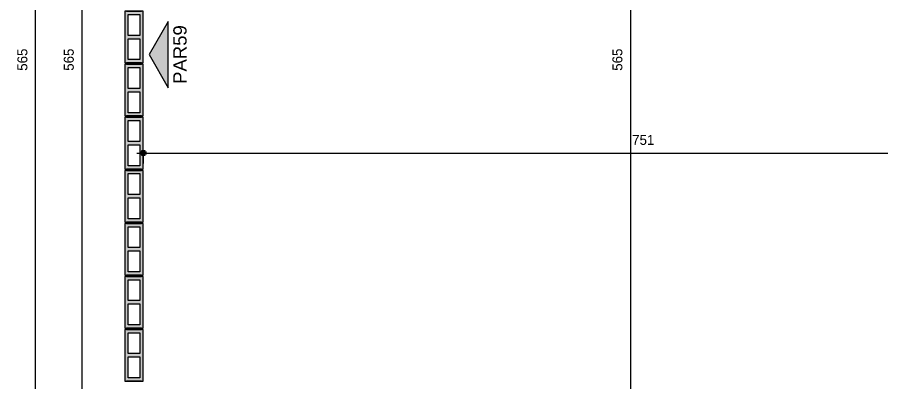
# Model space of a CAD drawing. Header units: centimetres. Extents: x 170 to 14001, y -2277 to 8860.
# Drawn here: x 10980 to 11630, y -90 to 185 of the extents above; entities that cross this region are included whole.
import ezdxf

# ---------------------------------------------------------------- set-up
doc = ezdxf.new("R2010")
doc.units = ezdxf.units.CM
for name, color, linetype, lineweight, true_color in [('A-ANNO-DIMS-1', 1, 'Continuous', 9, 0xff0000), ('G-ANNO-SYMB-1', 251, 'Continuous', 9, 0x646464), ('S-BEAM-3', 9, 'Continuous', 9, 0xc0c0c0)]:
    doc.layers.add(name, color=color, linetype=linetype, lineweight=lineweight, true_color=true_color)
for name, color, linetype, lineweight in [('A-ANNO-DIMS-50', 7, 'Continuous', 9), ('A-DETL-GENF', 7, 'Continuous', 9), ('G-ANNO-SYMB', 7, 'Continuous', 9), ('S-BEAM', 7, 'Continuous', 9), ('S-BEAM-2', 7, 'Continuous', 13)]:
    doc.layers.add(name, color=color, linetype=linetype, lineweight=lineweight)
doc.styles.add('Arial', font='arial.ttf', dxfattribs={"height": 10})
doc.styles.add('Bahnschrift_12', font='', dxfattribs={"height": 7.5})
doc.styles.get('Bahnschrift_12').set_extended_font_data('Bahnschrift')
doc.dimstyles.new('Linear_-_2_mm_Arial', dxfattribs={"dimscale": 30.48, "dimtxt": 8.33133, "dimasz": 0.393701, "dimexe": 0.164042, "dimexo": 0.328084, "dimgap": 0.131234, "dimtad": 1, "dimdec": 0, "dimzin": 0, "dimdsep": 46, "dimtxsty": 'Bahnschrift_12', "dimblk1": 'DOTSMALL', "dimblk2": 'DOTSMALL', "dimsah": 1, "dimcen": 0.09, "dimdle": 0.164042, "dimazin": 0, "dimtfac": 1, "dimtdec": 4, "dimtix": 1, "dimtmove": 0, "dimatfit": 3, "dimfxl": 1, "dimtvp": 1, "dimtolj": 1, "dimtzin": 0, "dimarcsym": 2})

# ---------------------------------------------------------------- blocks, each defined once
blk = doc.blocks.new('LEONE - BLOCO 14X39X19 - LEONE - BLOCO 14X39X19-554799-COBERTURA - MODULAÇÃO 2ª FIADA')
at = {"layer": 'S-BEAM-3'}
h = blk.add_hatch(color=256, dxfattribs=at)
h.paths.add_polyline_path([(-19.5, 7), (-19.5, -7), (19.5, -7), (19.5, 7)])
h.paths.add_polyline_path([(-17, -3.48), (-17, 4.5), (-1.25, 4.5), (-1.25, -4.5), (-17, -4.5)])
h.paths.add_polyline_path([(1.25, -0.98), (1.25, 4.5), (17, 4.5), (17, -4.5), (1.25, -4.5), (1.25, -4.16)])
at = {"layer": 'A-DETL-GENF'}
for p, q in [((19.5, 7), (-19.5, 7)), ((-19.5, 7), (-19.5, 0)), ((19.5, 0), (19.5, 7)), ((-19.5, 0), (-19.5, -7)), ((-17, -4.5), (-17, 4.5)), ((-17, 4.5), (-1.25, 4.5)), ((-1.25, 4.5), (-1.25, -4.5)), ((1.25, -4.5), (1.25, 4.5)), ((1.25, 4.5), (17, 4.5)), ((17, 4.5), (17, -4.5)), ((19.5, -7), (19.5, 0)), ((-1.25, -4.5), (-17, -4.5)), ((17, -4.5), (1.25, -4.5)), ((-19.5, -7), (19.5, -7))]:
    blk.add_line(p, q, dxfattribs=at)
at = {"layer": 'S-BEAM-2'}
for p, q in [((-19.5, 7), (-19.5, -7)), ((19.5, 7), (-19.5, 7)), ((-19.5, 7), (-19.5, -7)), ((19.5, -7), (19.5, 7)), ((19.5, -7), (19.5, 7)), ((-19.5, -5.75), (-19.5, 5.75)), ((19.5, 5.75), (19.5, -5.75)), ((-19.5, -7), (19.5, -7))]:
    blk.add_line(p, q, dxfattribs=at)
at = {"layer": 'S-BEAM-3'}
for p, q in [((-17, 4.5), (-1.25, 4.5)), ((-17, -4.5), (-17, 4.5)), ((-1.25, 4.5), (-1.25, -4.5)), ((1.25, 4.5), (17, 4.5)), ((1.25, -4.5), (1.25, 4.5)), ((17, 4.5), (17, -4.5)), ((-1.25, -4.5), (-17, -4.5)), ((17, -4.5), (1.25, -4.5))]:
    blk.add_line(p, q, dxfattribs=at)
blk = doc.blocks.new('Elevação - Número de detalhe-142644-COBERTURA - MODULAÇÃO 2ª FIADA')
at = {"layer": 'G-ANNO-SYMB-1'}
blk.add_hatch(color=256, dxfattribs=at).paths.add_polyline_path([(0.5, 0), (-0.5, 0), (0, 0.289)])
at = {"layer": 'G-ANNO-SYMB'}
for p, q in [((0, 0.289), (-0.5, 0)), ((0.5, 0), (0, 0.289)), ((-0.5, 0), (0.5, 0))]:
    blk.add_line(p, q, dxfattribs=at)
blk = doc.blocks.new('DIMBLOCK15-COBERTURA - MODULAÇÃO 2ª FIADA')
at = {"layer": 'A-ANNO-DIMS-50', "lineweight": 35, "true_color": 0xff0000}
h = blk.add_hatch(color=1, dxfattribs=at)
edge = h.paths.add_edge_path()
edge.add_arc((11028.49, 435.24), 1.5, 0, 360)
h = blk.add_hatch(color=1, dxfattribs=at)
edge = h.paths.add_edge_path()
edge.add_arc((11028.49, -129.76), 1.5, 0, 360)
at = {"layer": 'A-ANNO-DIMS-50', "color": 1, "true_color": 0xff0000}
for p, q in [((11020.61, 435.24), (11033.49, 435.24)), ((11028.49, 435.24), (11020.61, 435.24)), ((11028.49, 435.24), (11028.49, -129.76)), ((11020.61, -129.76), (11033.49, -129.76)), ((11028.49, -129.76), (11020.61, -129.76))]:
    blk.add_line(p, q, dxfattribs=at)
at = {"layer": 'A-ANNO-DIMS-50', "color": 1, "lineweight": 35, "true_color": 0xff0000}
for centre in [(11028.49, 435.24), (11028.49, -129.76)]:
    blk.add_circle(centre, 1.5, dxfattribs=at)
at = {"layer": 'A-ANNO-DIMS-50', "color": 0, "insert": (11014.84, 144.35), "char_height": 7.5, "width": 20.1467, "attachment_point": 1, "rotation": 90, "line_spacing_factor": 1.009858, "style": 'Bahnschrift_12'}
blk.add_mtext('565', dxfattribs=at)
blk = doc.blocks.new('_DotSmall')
at = {"color": 0, "linetype": 'ByBlock', "const_width": 0.5}
blk.add_lwpolyline([(-0.0625, 0, 1), (0.0625, 0, 1)], format="xyb", close=True, dxfattribs=at)
blk = doc.blocks.new('DIMBLOCK19-COBERTURA - MODULAÇÃO 2ª FIADA')
at = {"layer": 'A-ANNO-DIMS-50', "lineweight": 35, "true_color": 0xff0000}
h = blk.add_hatch(color=1, dxfattribs=at)
edge = h.paths.add_edge_path()
edge.add_arc((10993.54, 435.24), 1.5, 0, 360)
h = blk.add_hatch(color=1, dxfattribs=at)
edge = h.paths.add_edge_path()
edge.add_arc((10993.54, -129.76), 1.5, 0, 360)
at = {"layer": 'A-ANNO-DIMS-50', "color": 1, "true_color": 0xff0000}
for p, q in [((11001.41, 435.24), (10988.54, 435.24)), ((10993.54, -129.76), (10993.54, 435.24)), ((10993.54, 435.24), (11001.41, 435.24)), ((11001.41, -129.76), (10988.54, -129.76)), ((10993.54, -129.76), (11001.41, -129.76))]:
    blk.add_line(p, q, dxfattribs=at)
at = {"layer": 'A-ANNO-DIMS-50', "color": 1, "lineweight": 35, "true_color": 0xff0000}
for centre in [(10993.54, 435.24), (10993.54, -129.76)]:
    blk.add_circle(centre, 1.5, dxfattribs=at)
at = {"layer": 'A-ANNO-DIMS-50', "color": 0, "insert": (10979.89, 144.35), "char_height": 7.5, "width": 20.1467, "attachment_point": 1, "rotation": 90, "line_spacing_factor": 1.009858, "style": 'Bahnschrift_12'}
blk.add_mtext('565', dxfattribs=at)
blk = doc.blocks.new('DIMBLOCK47-COBERTURA - MODULAÇÃO 2ª FIADA')
at = {"layer": 'A-ANNO-DIMS-50', "lineweight": 35, "true_color": 0xff0000}
h = blk.add_hatch(color=1, dxfattribs=at)
edge = h.paths.add_edge_path()
edge.add_arc((11441.77, 435.24), 1.5, 0, 360)
h = blk.add_hatch(color=1, dxfattribs=at)
edge = h.paths.add_edge_path()
edge.add_arc((11441.77, -129.76), 1.5, 0, 360)
at = {"layer": 'A-ANNO-DIMS-50', "color": 1, "true_color": 0xff0000}
for p, q in [((11433.89, 435.24), (11446.77, 435.24)), ((11441.77, 435.24), (11433.89, 435.24)), ((11441.77, 435.24), (11441.77, -129.76)), ((11433.89, -129.76), (11446.77, -129.76)), ((11441.77, -129.76), (11433.89, -129.76))]:
    blk.add_line(p, q, dxfattribs=at)
at = {"layer": 'A-ANNO-DIMS-50', "color": 1, "lineweight": 35, "true_color": 0xff0000}
for centre in [(11441.77, 435.24), (11441.77, -129.76)]:
    blk.add_circle(centre, 1.5, dxfattribs=at)
at = {"layer": 'A-ANNO-DIMS-50', "color": 0, "insert": (11428.12, 144.35), "char_height": 7.5, "width": 20.1467, "attachment_point": 1, "rotation": 90, "line_spacing_factor": 1.009858, "style": 'Bahnschrift_12'}
blk.add_mtext('565', dxfattribs=at)
blk = doc.blocks.new('DIMBLOCK55-COBERTURA - MODULAÇÃO 2ª FIADA')
at = {"layer": 'A-ANNO-DIMS-50', "lineweight": 35, "true_color": 0xff0000}
h = blk.add_hatch(color=1, dxfattribs=at)
edge = h.paths.add_edge_path()
edge.add_arc((11074.73, 82.31), 1.5, 0, 360)
h = blk.add_hatch(color=1, dxfattribs=at)
edge = h.paths.add_edge_path()
edge.add_arc((11825.73, 82.31), 1.5, 0, 360)
at = {"layer": 'A-ANNO-DIMS-50', "color": 1, "true_color": 0xff0000}
for p, q in [((11074.73, 74.43), (11074.73, 87.31)), ((11825.73, 74.43), (11825.73, 87.31)), ((11069.73, 82.31), (11825.73, 82.31)), ((11074.73, 82.31), (11074.73, 74.43)), ((11825.73, 82.31), (11825.73, 74.43))]:
    blk.add_line(p, q, dxfattribs=at)
at = {"layer": 'A-ANNO-DIMS-50', "color": 1, "lineweight": 35, "true_color": 0xff0000}
for centre in [(11074.73, 82.31), (11825.73, 82.31)]:
    blk.add_circle(centre, 1.5, dxfattribs=at)
at = {"layer": 'A-ANNO-DIMS-50', "color": 0, "insert": (11442.97, 95.96), "char_height": 7.5, "width": 17.4201, "attachment_point": 1, "line_spacing_factor": 1.009858, "style": 'Bahnschrift_12'}
blk.add_mtext('751', dxfattribs=at)

msp = doc.modelspace()

# ---------------------------------------------------------------- block references
at = {"layer": 'G-ANNO-SYMB', "xscale": 49.99999999999998, "yscale": 49.99999999999998, "zscale": 49.99999999999998, "rotation": 89.99999999999947}
msp.add_blockref('Elevação - Número de detalhe-142644-COBERTURA - MODULAÇÃO 2ª FIADA', (11093.54, 156.55), dxfattribs=at)
at = {"layer": 'S-BEAM', "rotation": 89.9999999999999}
for p in [(11067.73, 169.74), (11067.73, 129.74), (11067.73, 89.74), (11067.73, 49.74), (11067.73, 9.74), (11067.73, -30.26), (11067.73, -70.26)]:
    msp.add_blockref('LEONE - BLOCO 14X39X19 - LEONE - BLOCO 14X39X19-554799-COBERTURA - MODULAÇÃO 2ª FIADA', p, dxfattribs=at)

# ---------------------------------------------------------------- texts
at = {"layer": 'G-ANNO-SYMB', "insert": (11097.33, 134.47), "char_height": 10, "width": 54.9156, "attachment_point": 1, "rotation": 90, "style": 'Arial'}
msp.add_mtext('PAR59', dxfattribs=at)

# ---------------------------------------------------------------- dimensions: what is measured, and where the dimension line sits
at = {"layer": 'A-ANNO-DIMS-1'}
for base, p1, p2, picture, middle in [((10993.54, 435.24), (10991.41, -129.76), (10991.41, 435.24), 'DIMBLOCK19-COBERTURA - MODULAÇÃO 2ª FIADA', (10985.75, 152.74)), ((11028.49, -129.76), (11030.61, 435.24), (11030.61, -129.76), 'DIMBLOCK15-COBERTURA - MODULAÇÃO 2ª FIADA', (11020.7, 152.74)), ((11441.77, -129.76), (11443.89, 435.24), (11443.89, -129.76), 'DIMBLOCK47-COBERTURA - MODULAÇÃO 2ª FIADA', (11433.98, 152.74))]:
    dim = msp.add_linear_dim(base=base, p1=p1, p2=p2, angle=90, dimstyle='Linear_-_2_mm_Arial', override={"dimpost": '<>', "dimfxl": 565}, dxfattribs=at)
    dim.commit()
    dim.dimension.update_dxf_attribs({"geometry": picture, "text_midpoint": middle})
dim = msp.add_linear_dim(base=(11825.73, 82.31), p1=(11074.73, 84.43), p2=(11825.73, 84.43), dimstyle='Linear_-_2_mm_Arial', override={"dimpost": '<>', "dimfxl": 751}, dxfattribs=at)
dim.commit()
dim.dimension.update_dxf_attribs({"geometry": 'DIMBLOCK55-COBERTURA - MODULAÇÃO 2ª FIADA', "text_midpoint": (11450.23, 90.1)})

doc.saveas('drawing.dxf')
